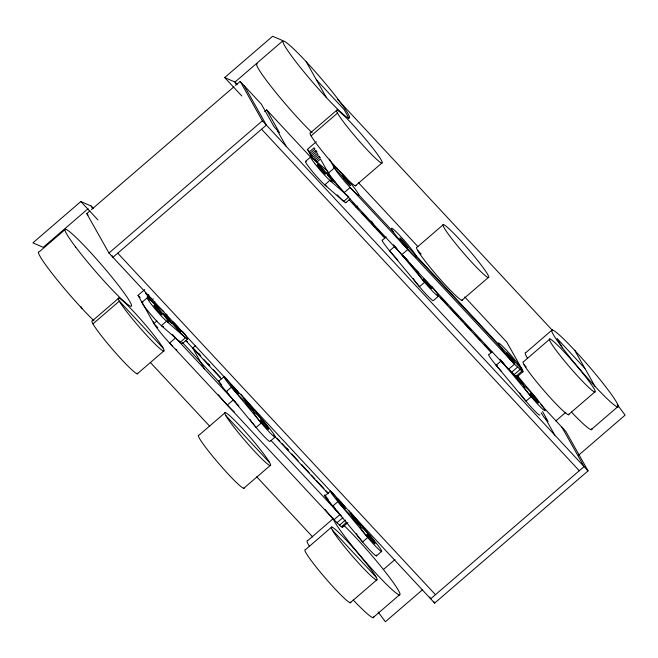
<?xml version="1.0" encoding="UTF-8"?>
<svg xmlns="http://www.w3.org/2000/svg" width="658" height="658" viewBox="0 0 658 658"><rect width="100%" height="100%" fill="white"/><g stroke="black" fill="none" stroke-linecap="round" stroke-linejoin="round"><path stroke-width="0.99" d="M348.913 118.276L349.637 117.346A50.831 4.442 49.2 0 0 300.805 56.02A50.831 4.442 49.2 0 0 296.116 62.049A50.831 4.442 49.2 0 0 348.913 118.276L344.126 109.573L316.317 79.692M238.87 405.904L175.604 337.899L169.616 343.065L333.968 519.73L341.288 526.803L342.654 527.091M316.794 162.205L320.471 159.03L328.4 173.103A19.057 1.661 49.2 0 0 344.126 192.662L508.47 369.335L515.773 376.417L517.155 376.697M464.745 296.955L506.718 342.07L522.584 370.207L522.88 371.885L514.457 364.17L350.114 187.497L344.126 192.662M93.288 208.257L91.191 206.003L80.844 201.537L32.9 242.86L43.247 247.318L88.098 208.668M224.674 77.578L272.626 36.256L282.965 40.714L235.021 82.036L224.674 77.578L241.799 95.978M65.586 229.124L39.217 251.85A50.831 4.442 49.2 0 0 54.984 277.108A50.831 4.442 49.2 0 0 94.004 320.783M540.884 404.621L565.864 431.467L588.063 470.873L434.642 603.098L108.973 253.034L86.774 213.628L89.875 210.963M91.421 209.622L233.993 86.741M235.548 85.408L240.195 81.403L261.341 104.137L274.032 126.649L279.461 132.784L266.704 109.894L264.648 111.671M108.973 253.034L262.394 120.801L240.195 81.403M118.794 298.082L92.424 320.808A34.948 3.051 49.2 0 0 112.913 349.793A34.948 3.051 49.2 0 0 137.736 373.218M336.937 110.067L310.568 132.793A34.948 3.051 49.2 0 0 331.064 161.778A34.948 3.051 49.2 0 0 355.879 185.202M92.984 323.851L119.353 301.125L163.044 348.09M311.135 135.844L337.505 113.11M157.862 327.774L153.89 323.506L138.032 295.36L144.727 289.594M310.37 153.717L307.393 149.399L316.309 141.717M308.972 152.212L314.129 147.77L314.919 149.177L309.77 153.618L311.958 156.53M149.465 295.96L147.992 297.235L147.203 295.829L148.675 294.554M310.56 155.033L315.717 150.592L317.115 152.088M142.177 302.178L147.326 297.729M305.542 161.366L310.699 156.925M150.254 297.375L148.782 298.642L149.58 300.048L151.784 298.14M312.937 159.252L318.094 154.811L317.304 153.404L312.147 157.846L311.357 156.439L316.506 151.998L315.717 150.592M151.11 300.821L153.314 298.913M314.466 160.026L318.883 156.217L320.281 157.723M315.264 161.432L319.681 157.624L318.883 156.217M153.429 303.001L154.901 301.734M153.89 323.506L156.892 320.923M329.436 159.146L334.396 167.938L328.4 173.103L329.724 174.526M137.234 373.859L163.603 351.133A34.948 3.051 49.2 0 0 134.224 312.221A34.948 3.051 49.2 0 0 125.768 310.469A34.948 3.051 49.2 0 0 163.603 351.133M355.386 185.844L381.755 163.118A34.948 3.051 49.2 0 0 352.367 124.214A34.948 3.051 49.2 0 0 343.92 122.454A34.948 3.051 49.2 0 0 381.755 163.118M348.83 196.939L343.682 201.381L324.739 184.84L329.888 180.399L348.074 196.273M182.414 343.542L187.571 339.1M345.787 202.738L350.204 198.93M195.665 345.54L192.72 348.082L204.449 368.908M356.077 207.286L357.549 206.02M224.362 376.368L219.204 380.809A16.36 1.431 49.2 0 0 229.025 394.825M386.23 236.855L382.553 240.03A16.36 1.431 49.2 0 0 385.933 246.199A16.36 1.431 49.2 0 0 397.794 259.976M226.27 391.584L231.419 387.143L261.275 423.053L256.126 427.494L226.27 391.584L227.569 392.217M227.298 405.081L233.294 399.916A19.057 1.661 49.2 0 0 235.112 401.832M407.804 249.505L401.808 254.671A19.057 1.661 49.2 0 0 408.577 261.325M225.283 412.55L198.913 435.275A34.948 3.051 49.2 0 0 219.402 464.26A34.948 3.051 49.2 0 0 244.225 487.685M443.426 224.534L417.057 247.26A34.948 3.051 49.2 0 0 437.554 276.245A34.948 3.051 49.2 0 0 462.368 299.67M275.192 436.928L270.043 441.37A16.36 1.431 49.2 0 1 263.348 435.67A16.36 1.431 49.2 0 1 251.915 422.197M438.541 296.141L433.383 300.583A16.36 1.431 49.2 0 1 425.019 293.09A16.36 1.431 49.2 0 1 413.158 278.449M243.723 488.326L270.093 465.601A34.948 3.051 49.2 0 0 240.713 426.688A34.948 3.051 49.2 0 0 232.258 424.928A34.948 3.051 49.2 0 0 270.093 465.601M461.867 300.311L488.236 277.586A34.948 3.051 49.2 0 0 458.856 238.673A34.948 3.051 49.2 0 0 450.409 236.913A34.948 3.051 49.2 0 0 488.236 277.586M330.11 491.468L325.694 495.277A16.36 1.431 49.2 0 0 334.955 508.65M492.011 351.931L489.067 354.473A16.36 1.431 49.2 0 0 498.887 368.488M332.751 506.051L337.908 501.61L367.764 537.52L362.607 541.962L332.751 506.051L334.058 506.685M496.124 365.248L501.281 360.806L531.138 396.716L525.981 401.158L496.124 365.248L497.423 365.881M333.384 518.496L307.796 540.547A50.831 4.442 49.2 0 0 309.457 546.42M552.309 329.806L525.939 352.54A50.831 4.442 49.2 0 0 527.601 358.404M331.772 527.017L305.402 549.743A34.948 3.051 49.2 0 0 325.891 578.719A34.948 3.051 49.2 0 0 350.714 602.152M549.915 339.002L523.546 361.727A34.948 3.051 49.2 0 0 544.043 390.704A34.948 3.051 49.2 0 0 568.857 414.137M336.921 522.814L342.917 517.649M511.422 372.42L517.418 367.254M339.429 525.224L345.417 520.059M513.906 374.838L519.902 369.673M341.288 526.803L346.536 522.279M515.773 376.417L521.761 371.252M342.382 527.445L347.901 522.575M516.884 377.042L523.151 371.531M376.532 555.829L381.681 551.388M383.392 569.524L394.997 559.53M555.837 420.898L565.896 412.237M350.212 602.794L376.582 580.068A34.948 3.051 49.2 0 0 347.194 541.156A34.948 3.051 49.2 0 0 338.747 539.395A34.948 3.051 49.2 0 0 376.582 580.068M568.356 414.779L594.725 392.053A34.948 3.051 49.2 0 0 565.345 353.14A34.948 3.051 49.2 0 0 556.89 351.38A34.948 3.051 49.2 0 0 594.725 392.053M372.971 617.714L399.34 594.988M591.123 429.699L617.492 406.973M422.494 589.757L385.374 621.744L378.054 611.882M578.703 455.13L625.1 415.14L617.171 404.448M312.805 158.29L327.964 171.524M327.857 175.02L328.293 175.406A6.35 0.551 49.2 0 0 334.955 182.431A6.35 0.551 49.2 0 0 329.214 174.995A6.35 0.551 49.2 0 0 328.293 175.406M149.44 299.094L163.834 311.662M164.484 315.824L164.928 316.21A6.35 0.551 49.2 0 0 171.59 323.234A6.35 0.551 49.2 0 0 165.841 315.799A6.35 0.551 49.2 0 0 164.928 316.21M169.978 320.619L170.422 321.005M179.445 328.893L183.426 332.364A16.36 1.431 49.2 0 1 186 338.196A16.36 1.431 49.2 0 1 172.001 323.012A16.36 1.431 49.2 0 1 166.984 314.54M341.732 516.415L270.94 440.375M337.554 99.391L552.399 330.332M584.896 368.39L557.096 338.508L561.957 347.128M358.413 182.653L417.871 246.569M417.624 250.303L421.087 254.037M524.105 364.771L526.186 367.008M334.396 167.938L342.341 176.476M407.968 247.021L522.584 370.207L521.177 368.036A19.057 1.661 49.2 0 0 505.328 349.044A19.057 1.661 49.2 0 0 498.739 344.603L500.129 346.791A19.057 1.661 49.2 0 0 514.457 364.17L508.47 369.335A19.057 1.661 49.2 0 1 502.005 362.023M358.799 194.867L393.476 232.134M416.489 256.875L415.914 255.559A19.057 1.661 49.2 0 0 395.516 231.221A19.057 1.661 49.2 0 0 399.258 239.693A19.057 1.661 49.2 0 0 416.489 256.875L500.129 346.791M307.393 149.399L308.791 150.904M309.77 153.618L311.867 155.88M266.704 109.894L310.806 157.303M469.73 328.35L471.136 329.847M479.526 338.878L480.924 340.375M352.301 202.672L358.594 209.441M362.097 213.2L369.788 221.475M371.885 223.728L375.389 227.487M376.787 228.992L383.779 236.51M440.449 297.416L447.44 304.942M450.236 307.944L458.634 316.967M460.032 318.472L462.829 321.482M464.926 323.736L471.227 330.505M474.722 334.264L480.324 340.285M484.518 344.792L491.51 352.31M349.168 199.859L384.724 238.081M437.126 294.406L490.926 352.236M237.119 84.29L235.021 82.036L236.526 84.701M262.394 120.801L588.063 470.873M261.571 129.207L579.295 470.733M80.844 201.537L97.96 219.945M86.774 213.628L88.098 215.051M117.741 253.166L435.464 594.7M147.014 294.513L145.615 293.007L146.405 294.422M147.203 295.829L148.601 297.334M198.642 353.338L200.04 354.843M208.438 363.866L209.836 365.371M286.781 448.09L288.188 449.595M186.14 340.457L187.538 341.963M193.839 348.732L200.83 356.249M203.635 359.26L209.228 365.272M213.422 369.788L220.422 377.305M277.084 438.212L279.88 441.222M281.978 443.476L288.278 450.245M291.774 454.004L298.074 460.773M301.57 464.532L309.26 472.806M311.366 475.06L314.861 478.818M316.259 480.324L323.958 488.598M326.055 490.852L328.153 493.105M185.811 340.655L221.359 378.876M273.761 435.201L328.26 493.78M182.685 342.843L221.376 384.436M138.032 295.36L140.138 297.622M225.842 415.593L269.533 462.558M332.331 530.06L376.022 577.017M150.32 362.418L209.803 426.359M256.694 476.762L312.682 536.944M328.21 499.274L324.246 494.997A19.057 1.661 49.2 0 0 339.964 514.564L333.968 519.73A19.057 1.661 49.2 0 1 325.019 509.415M517.394 375.628L537.512 399.834M523.381 385.103L524.072 385.942M417.559 271.499L416.868 270.66A6.35 0.551 49.2 0 1 409.819 262.953M350.78 512.524L374.147 540.637M331.476 491.592L337.118 498.377M351.347 515.494L352.046 516.333M360.008 525.906A6.35 0.551 49.2 0 0 355.106 519.252A6.35 0.551 49.2 0 0 352.959 518.2A6.35 0.551 49.2 0 0 360.008 525.906L360.707 526.745M244.291 398.065L267.658 426.17M224.987 377.124L230.629 383.91M244.858 401.026L245.557 401.865M253.519 411.447A6.35 0.551 49.2 0 0 248.617 404.785A6.35 0.551 49.2 0 0 246.479 403.741A6.35 0.551 49.2 0 0 253.519 411.447L254.218 412.278M574.747 350.377L595.046 386.402M561.891 427.198L584.09 466.604L430.669 598.829L429.666 597.045M542.603 411.587L548.04 421.49L544.001 417.271L541.147 412.755M545.285 418.233L554.801 435.119M306.176 61.679L326.467 97.705M371.54 221.137L372.963 223.671M277.569 131.049L286.222 146.413M244.167 85.672L266.367 125.069L112.946 257.303L111.934 255.51M433.63 601.313L434.642 603.098M91.191 206.003L92.688 208.668M80.983 306.727L81.954 308.446M591.846 428.769A50.831 4.442 49.2 0 1 571.399 412.031M312.147 132.768A50.831 4.442 49.2 0 1 273.136 89.093A50.831 4.442 49.2 0 1 257.36 63.834M373.703 616.785A50.831 4.442 49.2 0 1 353.256 600.047M343.904 525.438A50.831 4.442 49.2 0 1 395.721 586.064A50.831 4.442 49.2 0 1 376.072 573.521A50.831 4.442 49.2 0 1 333.433 518.759M340.03 501.125A6.35 0.551 49.2 0 1 345.434 508.198A6.35 0.551 49.2 0 1 339.067 501.552A6.35 0.551 49.2 0 1 339.043 500.096M176.928 350.146A19.057 1.661 49.2 0 1 175.76 349.192M172.569 346.149A19.057 1.661 49.2 0 1 158.668 330.267A19.057 1.661 49.2 0 1 153.585 321.844M175.604 337.899A19.057 1.661 49.2 0 1 172.396 334.354M233.376 386.468A6.35 0.551 49.2 0 1 238.764 393.542A6.35 0.551 49.2 0 1 232.216 386.633A6.35 0.551 49.2 0 1 232.702 385.761M234.61 412.155A19.057 1.661 49.2 0 1 218.349 394.767M251.422 421.539A16.36 1.431 49.2 0 1 249.81 419.236M240.927 394.134A16.36 1.431 49.2 0 1 239.29 395.993A16.36 1.431 49.2 0 1 223.885 376.384M326.845 186.198A16.36 1.431 49.2 0 1 313.455 172.766A16.36 1.431 49.2 0 1 306.258 161.638M344.438 192.621A16.36 1.431 49.2 0 1 334.963 181.698M345.779 202.162A16.36 1.431 49.2 0 1 337.266 194.891M163.464 326.417A16.36 1.431 49.2 0 1 151.463 315.198A16.36 1.431 49.2 0 1 142.893 302.441M182.406 342.966A16.36 1.431 49.2 0 1 179.05 341.025M501.676 371.622A16.36 1.431 49.2 0 1 499.447 369.13M539.897 415.025A16.36 1.431 49.2 0 1 531.532 407.532A16.36 1.431 49.2 0 1 519.664 392.9M515.872 375.85A6.35 0.551 49.2 0 1 522.904 383.861A6.35 0.551 49.2 0 1 519.96 381.796A6.35 0.551 49.2 0 1 515.42 375.529M513.544 373.867A16.36 1.431 49.2 0 1 509.465 369.977M504.036 364.047A16.36 1.431 49.2 0 1 499.965 359.21M339.553 170.907A19.057 1.661 49.2 0 1 358.766 194.71A19.057 1.661 49.2 0 1 341.568 177.685A19.057 1.661 49.2 0 1 338.237 169.6M431.664 286.181A16.36 1.431 49.2 0 1 437.562 295.853A16.36 1.431 49.2 0 1 422.683 279.897A16.36 1.431 49.2 0 1 418.735 272.322M407.031 259.425A16.36 1.431 49.2 0 1 402.951 255.534M396.971 248.963A16.36 1.431 49.2 0 1 393.459 244.76M338.311 512.426A16.36 1.431 49.2 0 1 337.2 511.2M376.277 554.974A16.36 1.431 49.2 0 1 370.791 551.141A16.36 1.431 49.2 0 1 357.911 536.007M357.31 535.176A16.36 1.431 49.2 0 1 356.299 533.704M348.987 510.674A16.36 1.431 49.2 0 1 344.808 509.432A16.36 1.431 49.2 0 1 330.374 490.852M340.178 501.297A6.35 0.551 49.2 0 1 345.17 507.984A6.35 0.551 49.2 0 1 338.574 500.96A6.35 0.551 49.2 0 1 339.158 500.203M166.523 321.203L161.366 325.644L180.308 342.185L185.466 337.743L166.523 321.203M394.767 246.355L389.61 250.797L419.467 286.715L424.624 282.274L394.767 246.355M562.458 347.819L556.832 340.063A50.831 4.442 49.2 0 1 580.422 356.587A50.831 4.442 49.2 0 1 616.743 406.702A50.831 4.442 49.2 0 1 562.458 347.819M75.736 247.137A50.831 4.442 49.2 0 0 130.761 306.291A50.831 4.442 49.2 0 0 88.024 249.695A50.831 4.442 49.2 0 0 75.736 247.137M174.395 324.484A6.35 0.551 49.2 0 0 181.057 331.509A6.35 0.551 49.2 0 0 175.308 324.073A6.35 0.551 49.2 0 0 174.395 324.484M256.579 417.098A16.36 1.431 49.2 0 0 274.715 436.945A16.36 1.431 49.2 0 0 262.106 419.796A16.36 1.431 49.2 0 0 256.579 417.098M261.407 421.696A6.35 0.551 49.2 0 0 268.448 429.403A6.35 0.551 49.2 0 0 263.545 422.74A6.35 0.551 49.2 0 0 261.407 421.696M314.845 163.661A16.36 1.431 49.2 0 0 332.002 181.756A16.36 1.431 49.2 0 0 317.205 162.608A16.36 1.431 49.2 0 0 314.845 163.661M318.826 167.132A6.35 0.551 49.2 0 0 325.488 174.164A6.35 0.551 49.2 0 0 319.739 166.729A6.35 0.551 49.2 0 0 318.826 167.132M151.472 304.465A16.36 1.431 49.2 0 0 168.629 322.56A16.36 1.431 49.2 0 0 153.832 303.412A16.36 1.431 49.2 0 0 151.472 304.465M155.453 307.936A6.35 0.551 49.2 0 0 162.115 314.968A6.35 0.551 49.2 0 0 156.365 307.533A6.35 0.551 49.2 0 0 155.453 307.936M526.441 390.762A16.36 1.431 49.2 0 0 544.577 410.6A16.36 1.431 49.2 0 0 531.96 393.459A16.36 1.431 49.2 0 0 526.441 390.762M531.261 395.359A6.35 0.551 49.2 0 0 538.31 403.058A6.35 0.551 49.2 0 0 533.408 396.404A6.35 0.551 49.2 0 0 531.261 395.359M401.191 240.186A6.35 0.551 49.2 0 0 408.067 247.581A6.35 0.551 49.2 0 0 402.729 240.499A6.35 0.551 49.2 0 0 401.191 240.186M343.501 178.17A6.35 0.551 49.2 0 0 350.385 185.564A6.35 0.551 49.2 0 0 345.039 178.491A6.35 0.551 49.2 0 0 343.501 178.17M507.853 354.843A6.35 0.551 49.2 0 0 514.729 362.237A6.35 0.551 49.2 0 0 509.382 355.164A6.35 0.551 49.2 0 0 507.853 354.843M424.747 280.908A6.35 0.551 49.2 0 0 431.796 288.615A6.35 0.551 49.2 0 0 426.894 281.961A6.35 0.551 49.2 0 0 424.747 280.908M363.068 531.565A16.36 1.431 49.2 0 0 381.204 551.404A16.36 1.431 49.2 0 0 368.595 534.263A16.36 1.431 49.2 0 0 363.068 531.565M367.896 536.163A6.35 0.551 49.2 0 0 374.937 543.87A6.35 0.551 49.2 0 0 370.035 537.208A6.35 0.551 49.2 0 0 367.896 536.163"/></g></svg>
